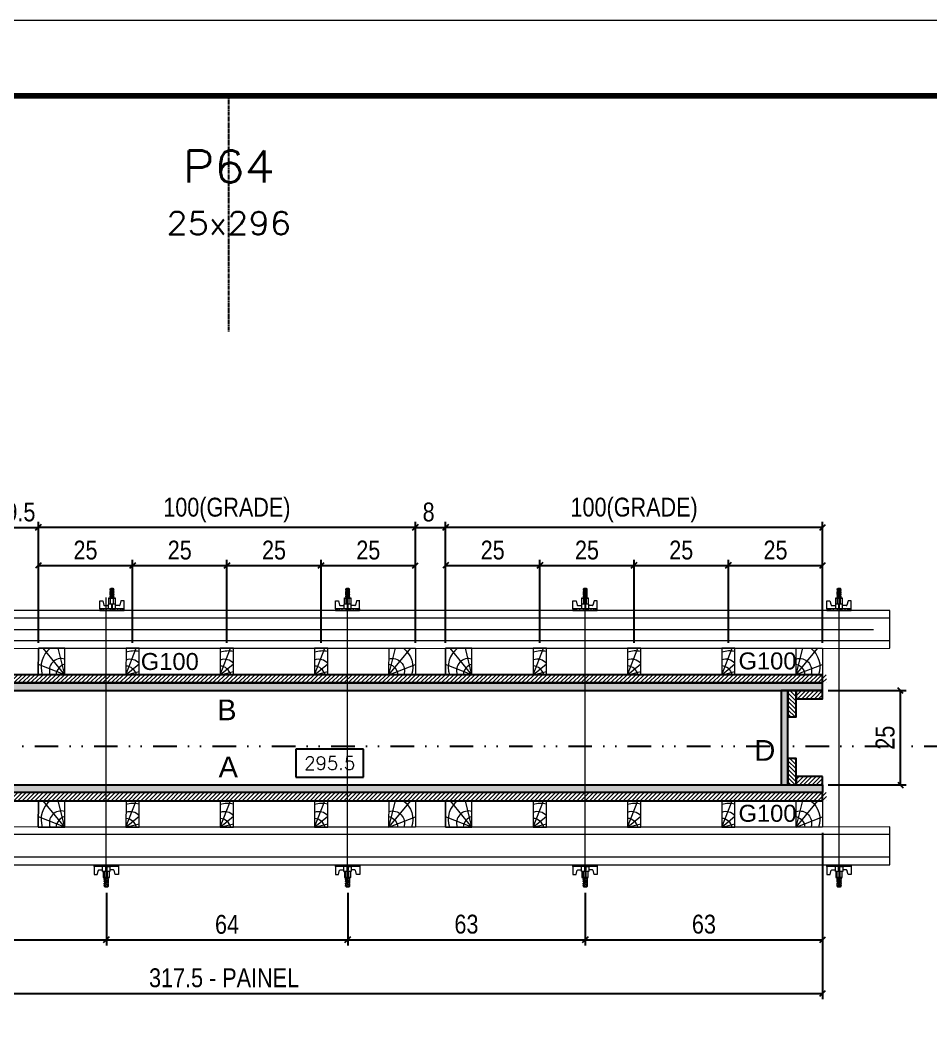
# Model space of a CAD drawing. Header units: millimetres. Extents: x 13777 to 27878, y -21631 to 6985.
# Drawn here: x 19525 to 20008, y 1849 to 2390 of the extents above; entities that cross this region are included whole.
import ezdxf
from ezdxf.enums import TextEntityAlignment as Align

# ---------------------------------------------------------------- set-up
doc = ezdxf.new("R2010")
doc.units = ezdxf.units.MM
for name, pattern in [('DASHED', [0.75, 0.5, -0.25]), ('DIVIDE2', [0.625, 0.25, -0.125, 0, -0.125, 0, -0.125]), ('HIDDEN', [0.375, 0.25, -0.125])]:
    doc.linetypes.add(name, pattern=pattern)
for name, color, linetype in [('CHAPA', 1, 'Continuous'), ('COTA', 241, 'Continuous'), ('Nível', 160, 'Continuous'), ('SARRAFO', 251, 'Continuous'), ('Texto de Titulo', 7, 'Continuous'), ('Texto Qtd Sarr', 242, 'Continuous'), ('TEXTO_GERAL', 7, 'Continuous')]:
    doc.layers.add(name, color=color, linetype=linetype)
for name, color, linetype, lineweight in [('Folhas', 255, 'Continuous', 9), ('Hachura', 251, 'Continuous', 9), ('Madeira', 126, 'Continuous', 18), ('Perfil Metálico', 224, 'Continuous', 18), ('SARRAFO DE PRESSAO', 251, 'DASHED', 9), ('Texto Seção', 7, 'Continuous', 15)]:
    doc.layers.add(name, color=color, linetype=linetype, lineweight=lineweight)
doc.styles.add('ARIAL', font='arial.ttf')
doc.styles.add('COTA TECNICA 2X', font='techl___.ttf', dxfattribs={"height": 10})
doc.styles.add('ROMANS', font='romans.shx')
doc.styles.add('SANSSERIF', font='sas_____.pfb')
doc.dimstyles.new('SECAO PILAR', dxfattribs={"dimtxt": 10, "dimasz": 3, "dimexe": 3, "dimexo": 3, "dimgap": 3, "dimtad": 1, "dimdec": 1, "dimlfac": 0.5, "dimzin": 12, "dimdsep": 46, "dimtxsty": 'COTA TECNICA 2X', "dimblk1": 'OBLIQUE', "dimblk2": 'OBLIQUE', "dimsah": 1, "dimcen": 0.9, "dimclrd": 256, "dimclre": 256, "dimclrt": 256, "dimadec": 1, "dimazin": 3, "dimtfac": 1, "dimtdec": 1, "dimtmove": 0, "dimatfit": 3, "dimfxl": 1, "dimtolj": 1, "dimtzin": 12, "dimarcsym": 0})
doc.dimstyles.new('SECÇÃO 2', dxfattribs={"dimtxt": 7, "dimasz": 6, "dimexe": 0.18, "dimexo": 2, "dimgap": -4, "dimtad": 3, "dimdec": 1, "dimlfac": 0.5, "dimzin": 12, "dimdsep": 46, "dimtxsty": 'ROMANS', "dimblk": 'ARCHTICK', "dimcen": 0.09, "dimse1": 1, "dimse2": 1, "dimsd1": 1, "dimsd2": 1, "dimclrd": 180, "dimclre": 5, "dimclrt": 1, "dimadec": 0, "dimazin": 3, "dimtfac": 1, "dimtdec": 1, "dimtofl": 0, "dimtmove": 0, "dimatfit": 3, "dimldrblk": 'ARCHTICK', "dimfxl": 1, "dimtolj": 1, "dimtzin": 0, "dimarcsym": 0})

# ---------------------------------------------------------------- blocks, each defined once
blk = doc.blocks.new('9999999999')
at = {"layer": 'Folhas'}
blk.add_lwpolyline([(98138.98, 34190.21), (99623.98, 34190.21), (99623.98, 35240.21), (98138.98, 35240.21)], close=True, dxfattribs=at)
at = {"layer": 'Folhas', "color": 30, "const_width": 3}
blk.add_lwpolyline([(98213.98, 34230.21), (99583.98, 34230.21), (99583.98, 35200.21), (98213.98, 35200.21)], close=True, dxfattribs=at)
blk = doc.blocks.new('*D513')
at = {"layer": 'COTA', "color": 180, "lineweight": -2, "transparency": 16777216}
for p, q in [((19706.94, 2004.17), (19670.94, 2004.17)), ((19670.94, 2004.17), (19670.94, 1989.17)), ((19706.94, 1989.17), (19706.94, 2004.17)), ((19670.94, 1989.17), (19706.94, 1989.17))]:
    blk.add_line(p, q, dxfattribs=at)
at = {"layer": 'Defpoints', "color": 0, "transparency": 16777216}
for p in [(19337.39, 1985.17), (19928.39, 1985.17), (19928.39, 1985.17)]:
    blk.add_point(p, dxfattribs=at)
at = {"layer": 'COTA', "color": 1, "transparency": 16777216, "insert": (19688.94, 1996.67), "char_height": 7, "attachment_point": 5, "style": 'ROMANS'}
blk.add_mtext('\\A1;295.5', dxfattribs=at)
blk = doc.blocks.new('_ArchTick')
at = {"color": 0, "linetype": 'ByBlock', "const_width": 0.15}
blk.add_lwpolyline([(-0.5, -0.5), (0.5, 0.5)], dxfattribs=at)
blk = doc.blocks.new('_Oblique')
at = {"color": 0, "linetype": 'ByBlock', "lineweight": -2}
blk.add_line((-0.5, -0.5), (0.5, 0.5), dxfattribs=at)
blk = doc.blocks.new('*D514')
at = {"layer": 'COTA', "lineweight": -2, "transparency": 16777216}
for p, q in [((19315.39, 1959.78), (19315.39, 1871.61)), ((19950.39, 1959.82), (19950.39, 1871.61)), ((19315.39, 1874.61), (19950.39, 1874.61))]:
    blk.add_line(p, q, dxfattribs=at)
at = {"layer": 'Defpoints', "color": 0, "transparency": 16777216}
for p in [(19315.39, 1962.78), (19950.39, 1962.82), (19950.39, 1874.61)]:
    blk.add_point(p, dxfattribs=at)
at = {"layer": 'COTA', "lineweight": -2, "transparency": 16777216, "xscale": 3, "yscale": 3, "zscale": 3, "rotation": 180}
blk.add_blockref('_Oblique', (19315.39, 1874.61), dxfattribs=at)
at = {"layer": 'COTA', "lineweight": -2, "transparency": 16777216, "xscale": 3, "yscale": 3, "zscale": 3}
blk.add_blockref('_Oblique', (19950.39, 1874.61), dxfattribs=at)
at = {"layer": 'COTA', "transparency": 16777216, "insert": (19632.89, 1882.83), "char_height": 10, "attachment_point": 5, "style": 'COTA TECNICA 2X'}
blk.add_mtext('\\A1;317.5 - PAINEL', dxfattribs=at)
blk = doc.blocks.new('*D516')
at = {"layer": 'COTA', "lineweight": -2, "transparency": 16777216}
for p, q in [((19950.39, 1959.77), (19950.39, 1900.04)), ((19824.46, 1928), (19824.46, 1900.04)), ((19824.46, 1903.04), (19950.39, 1903.04))]:
    blk.add_line(p, q, dxfattribs=at)
at = {"layer": 'Defpoints', "color": 0, "transparency": 16777216}
for p in [(19950.39, 1962.77), (19824.46, 1931), (19950.39, 1903.04)]:
    blk.add_point(p, dxfattribs=at)
at = {"layer": 'COTA', "lineweight": -2, "transparency": 16777216, "xscale": 3, "yscale": 3, "zscale": 3, "rotation": 180}
blk.add_blockref('_Oblique', (19824.46, 1903.04), dxfattribs=at)
at = {"layer": 'COTA', "lineweight": -2, "transparency": 16777216, "xscale": 3, "yscale": 3, "zscale": 3}
blk.add_blockref('_Oblique', (19950.39, 1903.04), dxfattribs=at)
at = {"layer": 'COTA', "transparency": 16777216, "insert": (19887.42, 1911.26), "char_height": 10, "attachment_point": 5, "style": 'COTA TECNICA 2X'}
blk.add_mtext('\\A1;63', dxfattribs=at)
blk = doc.blocks.new('*D546')
at = {"layer": 'COTA', "lineweight": -2, "transparency": 16777216}
for p, q in [((19953.39, 2035.17), (19994.69, 2035.17)), ((19991.69, 1985.17), (19991.69, 2035.17)), ((19953.39, 1985.17), (19994.69, 1985.17))]:
    blk.add_line(p, q, dxfattribs=at)
at = {"layer": 'Defpoints', "color": 0, "transparency": 16777216}
for p in [(19950.39, 2035.17), (19991.69, 2035.17), (19950.39, 1985.17)]:
    blk.add_point(p, dxfattribs=at)
at = {"layer": 'COTA', "lineweight": -2, "transparency": 16777216, "xscale": 3, "yscale": 3, "zscale": 3}
for p, rotation in [((19991.69, 2035.17), 90), ((19991.69, 1985.17), 270)]:
    blk.add_blockref('_Oblique', p, dxfattribs=dict(at, rotation=rotation))
at = {"layer": 'COTA', "transparency": 16777216, "insert": (19983.58, 2010.17), "char_height": 10, "attachment_point": 5, "rotation": 90, "style": 'COTA TECNICA 2X'}
blk.add_mtext('\\A1;25', dxfattribs=at)
blk = doc.blocks.new('C')
at = {"layer": 'Hachura', "color": 0}
for p, q in [((0, 3.22), (0, -3.22)), ((0.45, 3.22), (0, 3.22)), ((0.46, 3.16), (0, 3.16)), ((0.46, 3.05), (0, 3.05)), ((0.46, 2.88), (0, 2.88)), ((0, 2.75), (0, -1.16)), ((0.45, -3.23), (0.45, 3.22)), ((0.45, 3.22), (2.58, 3.22)), ((2.58, 3.22), (2.58, 2.39)), ((0.46, 2.65), (0, 2.65)), ((0.46, 2.23), (0, 2.23)), ((0.46, 1.51), (0, 1.51)), ((0.39, 0.49), (0.17, 0.49)), ((1.74, 0.97), (0.45, 0.97)), ((1.45, 0.1), (0.45, 0.1)), ((1.35, 1.94), (1.35, 0.96)), ((2.58, 2.39), (1.47, 2.09)), ((1.74, -0.97), (1.74, 0.97)), ((1.74, 0.97), (1.74, 0.84)), ((1.74, 0.97), (1.74, 0.84)), ((1.74, 0.84), (3.35, 0.84)), ((3.35, 0.45), (1.74, 0.45)), ((3.32, 0.84), (3.32, -0.84)), ((3.35, 0.84), (3.35, -0.84)), ((3.68, 0.45), (3.35, 0.45)), ((3.84, -0.52), (3.35, 0.45)), ((3.35, 0.06), (3.67, -0.57)), ((3.68, 0.45), (4.16, -0.52)), ((3.72, 0.5), (4.25, -0.57)), ((4.37, -0.55), (3.83, 0.53)), ((4.15, 0.45), (3.93, 0.45)), ((4.42, -0.52), (3.93, 0.45)), ((4.15, 0.45), (4.26, 0.45)), ((4.26, 0.45), (4.74, -0.52)), ((4.3, 0.5), (4.83, -0.57)), ((4.95, -0.55), (4.41, 0.53)), ((4.51, 0.45), (4.84, 0.45)), ((5, -0.52), (4.51, 0.45)), ((4.84, 0.45), (5.32, -0.52)), ((4.88, 0.5), (5.41, -0.57)), ((5.53, -0.55), (4.99, 0.53)), ((5.58, -0.52), (5.09, 0.45)), ((5.42, 0.45), (5.09, 0.45)), ((5.58, -0.52), (5.09, 0.45)), ((5.42, 0.45), (5.74, -0.19)), ((5.46, 0.5), (5.74, -0.07)), ((5.74, 0.19), (5.57, 0.53)), ((5.74, 0.32), (5.68, 0.45)), ((5.68, 0.45), (5.74, 0.45)), ((5.74, 0.45), (5.9, 0.29)), ((5.74, 0.45), (5.74, -0.52)), ((5.9, -0.36), (5.9, 0.29)), ((0.45, 0), (0, 0)), ((0.46, -1.52), (0, -1.52)), ((0.46, -2.23), (0, -2.23)), ((0.46, -2.65), (0, -2.65)), ((0.08, -0.48), (0.29, -0.48)), ((0.29, -0.48), (0.4, -0.48)), ((0.45, 0), (0.45, -0.97)), ((0.45, -0.16), (1.45, -0.16)), ((0.45, -0.65), (0.45, -0.32)), ((0.45, -3.23), (0.45, -0.65)), ((0.45, -0.97), (1.74, -0.97)), ((1.35, -1.94), (1.35, -0.97)), ((2.58, -2.39), (1.47, -2.1)), ((3.35, -0.32), (1.74, -0.32)), ((3.35, -0.84), (1.74, -0.84)), ((2.58, -3.23), (2.58, -2.39)), ((3.35, -0.07), (3.58, -0.52)), ((3.35, -0.52), (3.58, -0.52)), ((3.84, -0.52), (4.16, -0.52)), ((4.42, -0.52), (4.74, -0.52)), ((4.63, -0.52), (4.74, -0.52)), ((5, -0.52), (5.32, -0.52)), ((5.58, -0.52), (5.74, -0.52)), ((5.74, -0.52), (5.9, -0.36)), ((5.74, -0.52), (5.74, -0.52)), ((0.46, -2.88), (0, -2.88)), ((0.46, -3.05), (0, -3.05)), ((0.46, -3.16), (0, -3.16)), ((0, -3.22), (2.57, -3.22))]:
    blk.add_line(p, q, dxfattribs=at)
for centre, radius, start, end in [((1.52, 1.94), 0.161, 104.7436, 180), ((1.44, -0.03), 0.129, 272.695, 87.305), ((3.81, 0.39), 0.143, 25.5688, 154.4312), ((4.39, 0.39), 0.143, 25.5688, 154.4312), ((4.97, 0.39), 0.143, 25.5688, 154.4312), ((5.55, 0.39), 0.143, 25.5688, 154.4312), ((0.17, -0.37), 0.174, 221.744, 317.8592), ((1.52, -1.94), 0.161, 180, 255.2564), ((3.71, -0.4), 0.174, 222.1408, 318.256), ((4.29, -0.4), 0.174, 222.1408, 318.256), ((4.87, -0.4), 0.174, 222.1408, 318.256), ((5.45, -0.4), 0.174, 222.1408, 318.256), ((5.61, -0.4), 0.174, 317.8592, 318.256)]:
    blk.add_arc(centre, radius, start, end, dxfattribs=at)
blk = doc.blocks.new('*D547')
at = {"layer": 'COTA', "lineweight": -2, "transparency": 16777216}
for p, q in [((19443.46, 1928), (19443.46, 1900.04)), ((19570.46, 1928), (19570.46, 1900.04)), ((19443.46, 1903.04), (19570.46, 1903.04))]:
    blk.add_line(p, q, dxfattribs=at)
at = {"layer": 'Defpoints', "color": 0, "transparency": 16777216}
for p in [(19443.46, 1931), (19570.46, 1931), (19570.46, 1903.04)]:
    blk.add_point(p, dxfattribs=at)
at = {"layer": 'COTA', "lineweight": -2, "transparency": 16777216, "xscale": 3, "yscale": 3, "zscale": 3, "rotation": 180}
blk.add_blockref('_Oblique', (19443.46, 1903.04), dxfattribs=at)
at = {"layer": 'COTA', "lineweight": -2, "transparency": 16777216, "xscale": 3, "yscale": 3, "zscale": 3}
blk.add_blockref('_Oblique', (19570.46, 1903.04), dxfattribs=at)
at = {"layer": 'COTA', "transparency": 16777216, "insert": (19506.96, 1911.26), "char_height": 10, "attachment_point": 5, "style": 'COTA TECNICA 2X'}
blk.add_mtext('\\A1;63.5', dxfattribs=at)
blk = doc.blocks.new('PONTALETE')
at = {"layer": 'Madeira'}
for q in [(2.71, 7), (7, 5.76), (7, 1.74)]:
    blk.add_line((0, 0), q, dxfattribs=at)
blk.add_lwpolyline([(0, 0), (7, 0), (7, 7), (0, 7)], close=True, dxfattribs=at)
for centre, radius, start, end in [((2.04, 0.06), 6.23, 37.2818, 109.0913), ((1.09, 0.9), 3.19, 343.603, 109.9847), ((-0.21, -0.78), 3.09, 14.6322, 86.0383)]:
    blk.add_arc(centre, radius, start, end, dxfattribs=at)
blk = doc.blocks.new('MEIO PONTALETE')
at = {"layer": 'Madeira'}
for q in [(2.71, 7), (3.5, 2.88), (3.5, 0.87)]:
    blk.add_line((0, 0), q, dxfattribs=at)
blk.add_lwpolyline([(0, 0), (3.5, 0), (3.5, 7), (0, 7)], close=True, dxfattribs=at)
for centre, radius, start, end in [((2.04, 0.06), 6.23, 76.4499, 109.0913), ((1.09, 0.9), 3.19, 40.9063, 109.9847), ((-0.21, -0.78), 3.09, 14.6322, 86.0383)]:
    blk.add_arc(centre, radius, start, end, dxfattribs=at)
blk = doc.blocks.new('*D522')
at = {"layer": 'COTA', "lineweight": -2, "transparency": 16777216}
for p, q in [((19515.36, 2060.47), (19515.36, 2124.64)), ((19534.39, 2060.57), (19534.39, 2124.64)), ((19515.36, 2121.64), (19534.39, 2121.64))]:
    blk.add_line(p, q, dxfattribs=at)
at = {"layer": 'Defpoints', "color": 0, "transparency": 16777216}
for p in [(19534.39, 2121.64), (19515.36, 2057.47), (19534.39, 2057.57)]:
    blk.add_point(p, dxfattribs=at)
at = {"layer": 'COTA', "lineweight": -2, "transparency": 16777216, "xscale": 3, "yscale": 3, "zscale": 3, "rotation": 180}
blk.add_blockref('_Oblique', (19515.36, 2121.64), dxfattribs=at)
at = {"layer": 'COTA', "lineweight": -2, "transparency": 16777216, "xscale": 3, "yscale": 3, "zscale": 3}
blk.add_blockref('_Oblique', (19534.39, 2121.64), dxfattribs=at)
at = {"layer": 'COTA', "transparency": 16777216, "insert": (19524.88, 2129.78), "char_height": 10, "attachment_point": 5, "style": 'COTA TECNICA 2X'}
blk.add_mtext('\\A1;9.5', dxfattribs=at)
blk = doc.blocks.new('*D523')
at = {"layer": 'COTA', "lineweight": -2, "transparency": 16777216}
for p, q in [((19534.39, 2060.54), (19534.39, 2104.46)), ((19534.39, 2101.46), (19584.39, 2101.46)), ((19584.39, 2060.52), (19584.39, 2104.46))]:
    blk.add_line(p, q, dxfattribs=at)
at = {"layer": 'Defpoints', "color": 0, "transparency": 16777216}
for p in [(19584.39, 2101.46), (19534.39, 2057.54), (19584.39, 2057.52)]:
    blk.add_point(p, dxfattribs=at)
at = {"layer": 'COTA', "lineweight": -2, "transparency": 16777216, "xscale": 3, "yscale": 3, "zscale": 3, "rotation": 180}
blk.add_blockref('_Oblique', (19534.39, 2101.46), dxfattribs=at)
at = {"layer": 'COTA', "lineweight": -2, "transparency": 16777216, "xscale": 3, "yscale": 3, "zscale": 3}
blk.add_blockref('_Oblique', (19584.39, 2101.46), dxfattribs=at)
at = {"layer": 'COTA', "transparency": 16777216, "insert": (19559.39, 2109.57), "char_height": 10, "attachment_point": 5, "style": 'COTA TECNICA 2X'}
blk.add_mtext('\\A1;25', dxfattribs=at)
blk = doc.blocks.new('*D524')
at = {"layer": 'COTA', "lineweight": -2, "transparency": 16777216}
for p, q in [((19534.39, 2060.54), (19534.39, 2124.66)), ((19734.38, 2060.51), (19734.38, 2124.66)), ((19734.38, 2121.66), (19534.39, 2121.66))]:
    blk.add_line(p, q, dxfattribs=at)
at = {"layer": 'Defpoints', "color": 0, "transparency": 16777216}
for p in [(19534.39, 2121.66), (19534.39, 2057.54), (19734.38, 2057.51)]:
    blk.add_point(p, dxfattribs=at)
at = {"layer": 'COTA', "lineweight": -2, "transparency": 16777216, "xscale": 3, "yscale": 3, "zscale": 3, "rotation": 180}
blk.add_blockref('_Oblique', (19534.39, 2121.66), dxfattribs=at)
at = {"layer": 'COTA', "lineweight": -2, "transparency": 16777216, "xscale": 3, "yscale": 3, "zscale": 3}
blk.add_blockref('_Oblique', (19734.38, 2121.66), dxfattribs=at)
at = {"layer": 'COTA', "transparency": 16777216, "insert": (19634.39, 2130.88), "char_height": 10, "attachment_point": 5, "style": 'COTA TECNICA 2X'}
blk.add_mtext('\\A1;100(GRADE)', dxfattribs=at)
blk = doc.blocks.new('*D525')
at = {"layer": 'COTA', "lineweight": -2, "transparency": 16777216}
for p, q in [((19584.39, 2060.52), (19584.39, 2104.46)), ((19584.39, 2101.46), (19634.39, 2101.46)), ((19634.39, 2060.52), (19634.39, 2104.46))]:
    blk.add_line(p, q, dxfattribs=at)
at = {"layer": 'Defpoints', "color": 0, "transparency": 16777216}
for p in [(19634.39, 2101.46), (19584.39, 2057.52), (19634.39, 2057.52)]:
    blk.add_point(p, dxfattribs=at)
at = {"layer": 'COTA', "lineweight": -2, "transparency": 16777216, "xscale": 3, "yscale": 3, "zscale": 3, "rotation": 180}
blk.add_blockref('_Oblique', (19584.39, 2101.46), dxfattribs=at)
at = {"layer": 'COTA', "lineweight": -2, "transparency": 16777216, "xscale": 3, "yscale": 3, "zscale": 3}
blk.add_blockref('_Oblique', (19634.39, 2101.46), dxfattribs=at)
at = {"layer": 'COTA', "transparency": 16777216, "insert": (19609.39, 2109.57), "char_height": 10, "attachment_point": 5, "style": 'COTA TECNICA 2X'}
blk.add_mtext('\\A1;25', dxfattribs=at)
blk = doc.blocks.new('*D526')
at = {"layer": 'COTA', "lineweight": -2, "transparency": 16777216}
for p, q in [((19634.39, 2060.52), (19634.39, 2104.46)), ((19634.39, 2101.46), (19684.39, 2101.46)), ((19684.39, 2060.52), (19684.39, 2104.46))]:
    blk.add_line(p, q, dxfattribs=at)
at = {"layer": 'Defpoints', "color": 0, "transparency": 16777216}
for p in [(19684.39, 2101.46), (19634.39, 2057.52), (19684.39, 2057.52)]:
    blk.add_point(p, dxfattribs=at)
at = {"layer": 'COTA', "lineweight": -2, "transparency": 16777216, "xscale": 3, "yscale": 3, "zscale": 3, "rotation": 180}
blk.add_blockref('_Oblique', (19634.39, 2101.46), dxfattribs=at)
at = {"layer": 'COTA', "lineweight": -2, "transparency": 16777216, "xscale": 3, "yscale": 3, "zscale": 3}
blk.add_blockref('_Oblique', (19684.39, 2101.46), dxfattribs=at)
at = {"layer": 'COTA', "transparency": 16777216, "insert": (19659.39, 2109.57), "char_height": 10, "attachment_point": 5, "style": 'COTA TECNICA 2X'}
blk.add_mtext('\\A1;25', dxfattribs=at)
blk = doc.blocks.new('*D527')
at = {"layer": 'COTA', "lineweight": -2, "transparency": 16777216}
for p, q in [((19684.39, 2060.52), (19684.39, 2104.46)), ((19684.39, 2101.46), (19734.38, 2101.46)), ((19734.38, 2060.52), (19734.38, 2104.46))]:
    blk.add_line(p, q, dxfattribs=at)
at = {"layer": 'Defpoints', "color": 0, "transparency": 16777216}
for p in [(19734.38, 2101.46), (19684.39, 2057.52), (19734.38, 2057.52)]:
    blk.add_point(p, dxfattribs=at)
at = {"layer": 'COTA', "lineweight": -2, "transparency": 16777216, "xscale": 3, "yscale": 3, "zscale": 3, "rotation": 180}
blk.add_blockref('_Oblique', (19684.39, 2101.46), dxfattribs=at)
at = {"layer": 'COTA', "lineweight": -2, "transparency": 16777216, "xscale": 3, "yscale": 3, "zscale": 3}
blk.add_blockref('_Oblique', (19734.38, 2101.46), dxfattribs=at)
at = {"layer": 'COTA', "transparency": 16777216, "insert": (19709.39, 2109.57), "char_height": 10, "attachment_point": 5, "style": 'COTA TECNICA 2X'}
blk.add_mtext('\\A1;25', dxfattribs=at)
blk = doc.blocks.new('*D528')
at = {"layer": 'COTA', "lineweight": -2, "transparency": 16777216}
for p, q in [((19734.38, 2060.49), (19734.38, 2124.66)), ((19750.39, 2060.54), (19750.39, 2124.66)), ((19734.38, 2121.66), (19750.39, 2121.66))]:
    blk.add_line(p, q, dxfattribs=at)
at = {"layer": 'Defpoints', "color": 0, "transparency": 16777216}
for p in [(19750.39, 2121.66), (19734.38, 2057.49), (19750.39, 2057.54)]:
    blk.add_point(p, dxfattribs=at)
at = {"layer": 'COTA', "lineweight": -2, "transparency": 16777216, "xscale": 3, "yscale": 3, "zscale": 3, "rotation": 180}
blk.add_blockref('_Oblique', (19734.38, 2121.66), dxfattribs=at)
at = {"layer": 'COTA', "lineweight": -2, "transparency": 16777216, "xscale": 3, "yscale": 3, "zscale": 3}
blk.add_blockref('_Oblique', (19750.39, 2121.66), dxfattribs=at)
at = {"layer": 'COTA', "transparency": 16777216, "insert": (19741.39, 2129.75), "char_height": 10, "attachment_point": 5, "style": 'COTA TECNICA 2X'}
blk.add_mtext('\\A1;8', dxfattribs=at)
blk = doc.blocks.new('*D529')
at = {"layer": 'COTA', "lineweight": -2, "transparency": 16777216}
for p, q in [((19750.39, 2060.55), (19750.39, 2104.48)), ((19750.39, 2101.48), (19800.39, 2101.48)), ((19800.39, 2060.54), (19800.39, 2104.48))]:
    blk.add_line(p, q, dxfattribs=at)
at = {"layer": 'Defpoints', "color": 0, "transparency": 16777216}
for p in [(19800.39, 2101.48), (19750.39, 2057.55), (19800.39, 2057.54)]:
    blk.add_point(p, dxfattribs=at)
at = {"layer": 'COTA', "lineweight": -2, "transparency": 16777216, "xscale": 3, "yscale": 3, "zscale": 3, "rotation": 180}
blk.add_blockref('_Oblique', (19750.39, 2101.48), dxfattribs=at)
at = {"layer": 'COTA', "lineweight": -2, "transparency": 16777216, "xscale": 3, "yscale": 3, "zscale": 3}
blk.add_blockref('_Oblique', (19800.39, 2101.48), dxfattribs=at)
at = {"layer": 'COTA', "transparency": 16777216, "insert": (19775.39, 2109.59), "char_height": 10, "attachment_point": 5, "style": 'COTA TECNICA 2X'}
blk.add_mtext('\\A1;25', dxfattribs=at)
blk = doc.blocks.new('*D530')
at = {"layer": 'COTA', "lineweight": -2, "transparency": 16777216}
for p, q in [((19750.39, 2060.55), (19750.39, 2124.68)), ((19950.39, 2060.53), (19950.39, 2124.68)), ((19950.39, 2121.68), (19750.39, 2121.68))]:
    blk.add_line(p, q, dxfattribs=at)
at = {"layer": 'Defpoints', "color": 0, "transparency": 16777216}
for p in [(19750.39, 2121.68), (19750.39, 2057.55), (19950.39, 2057.53)]:
    blk.add_point(p, dxfattribs=at)
at = {"layer": 'COTA', "lineweight": -2, "transparency": 16777216, "xscale": 3, "yscale": 3, "zscale": 3, "rotation": 180}
blk.add_blockref('_Oblique', (19750.39, 2121.68), dxfattribs=at)
at = {"layer": 'COTA', "lineweight": -2, "transparency": 16777216, "xscale": 3, "yscale": 3, "zscale": 3}
blk.add_blockref('_Oblique', (19950.39, 2121.68), dxfattribs=at)
at = {"layer": 'COTA', "transparency": 16777216, "insert": (19850.39, 2130.9), "char_height": 10, "attachment_point": 5, "style": 'COTA TECNICA 2X'}
blk.add_mtext('\\A1;100(GRADE)', dxfattribs=at)
blk = doc.blocks.new('*D531')
at = {"layer": 'COTA', "lineweight": -2, "transparency": 16777216}
for p, q in [((19800.39, 2060.54), (19800.39, 2104.48)), ((19800.39, 2101.48), (19850.39, 2101.48)), ((19850.39, 2060.54), (19850.39, 2104.48))]:
    blk.add_line(p, q, dxfattribs=at)
at = {"layer": 'Defpoints', "color": 0, "transparency": 16777216}
for p in [(19850.39, 2101.48), (19800.39, 2057.54), (19850.39, 2057.54)]:
    blk.add_point(p, dxfattribs=at)
at = {"layer": 'COTA', "lineweight": -2, "transparency": 16777216, "xscale": 3, "yscale": 3, "zscale": 3, "rotation": 180}
blk.add_blockref('_Oblique', (19800.39, 2101.48), dxfattribs=at)
at = {"layer": 'COTA', "lineweight": -2, "transparency": 16777216, "xscale": 3, "yscale": 3, "zscale": 3}
blk.add_blockref('_Oblique', (19850.39, 2101.48), dxfattribs=at)
at = {"layer": 'COTA', "transparency": 16777216, "insert": (19825.39, 2109.59), "char_height": 10, "attachment_point": 5, "style": 'COTA TECNICA 2X'}
blk.add_mtext('\\A1;25', dxfattribs=at)
blk = doc.blocks.new('*D532')
at = {"layer": 'COTA', "lineweight": -2, "transparency": 16777216}
for p, q in [((19850.39, 2060.54), (19850.39, 2104.48)), ((19850.39, 2101.48), (19900.39, 2101.48)), ((19900.39, 2060.54), (19900.39, 2104.48))]:
    blk.add_line(p, q, dxfattribs=at)
at = {"layer": 'Defpoints', "color": 0, "transparency": 16777216}
for p in [(19900.39, 2101.48), (19850.39, 2057.54), (19900.39, 2057.54)]:
    blk.add_point(p, dxfattribs=at)
at = {"layer": 'COTA', "lineweight": -2, "transparency": 16777216, "xscale": 3, "yscale": 3, "zscale": 3, "rotation": 180}
blk.add_blockref('_Oblique', (19850.39, 2101.48), dxfattribs=at)
at = {"layer": 'COTA', "lineweight": -2, "transparency": 16777216, "xscale": 3, "yscale": 3, "zscale": 3}
blk.add_blockref('_Oblique', (19900.39, 2101.48), dxfattribs=at)
at = {"layer": 'COTA', "transparency": 16777216, "insert": (19875.39, 2109.59), "char_height": 10, "attachment_point": 5, "style": 'COTA TECNICA 2X'}
blk.add_mtext('\\A1;25', dxfattribs=at)
blk = doc.blocks.new('*D533')
at = {"layer": 'COTA', "lineweight": -2, "transparency": 16777216}
for p, q in [((19900.39, 2060.54), (19900.39, 2104.48)), ((19900.39, 2101.48), (19950.39, 2101.48)), ((19950.39, 2060.54), (19950.39, 2104.48))]:
    blk.add_line(p, q, dxfattribs=at)
at = {"layer": 'Defpoints', "color": 0, "transparency": 16777216}
for p in [(19950.39, 2101.48), (19900.39, 2057.54), (19950.39, 2057.54)]:
    blk.add_point(p, dxfattribs=at)
at = {"layer": 'COTA', "lineweight": -2, "transparency": 16777216, "xscale": 3, "yscale": 3, "zscale": 3, "rotation": 180}
blk.add_blockref('_Oblique', (19900.39, 2101.48), dxfattribs=at)
at = {"layer": 'COTA', "lineweight": -2, "transparency": 16777216, "xscale": 3, "yscale": 3, "zscale": 3}
blk.add_blockref('_Oblique', (19950.39, 2101.48), dxfattribs=at)
at = {"layer": 'COTA', "transparency": 16777216, "insert": (19925.39, 2109.59), "char_height": 10, "attachment_point": 5, "style": 'COTA TECNICA 2X'}
blk.add_mtext('\\A1;25', dxfattribs=at)
blk = doc.blocks.new('*D550')
at = {"layer": 'COTA', "lineweight": -2, "transparency": 16777216}
for p, q in [((19570.46, 1928), (19570.46, 1900.04)), ((19698.46, 1928), (19698.46, 1900.04)), ((19570.46, 1903.04), (19698.46, 1903.04))]:
    blk.add_line(p, q, dxfattribs=at)
at = {"layer": 'Defpoints', "color": 0, "transparency": 16777216}
for p in [(19570.46, 1931), (19698.46, 1931), (19698.46, 1903.04)]:
    blk.add_point(p, dxfattribs=at)
at = {"layer": 'COTA', "lineweight": -2, "transparency": 16777216, "xscale": 3, "yscale": 3, "zscale": 3, "rotation": 180}
blk.add_blockref('_Oblique', (19570.46, 1903.04), dxfattribs=at)
at = {"layer": 'COTA', "lineweight": -2, "transparency": 16777216, "xscale": 3, "yscale": 3, "zscale": 3}
blk.add_blockref('_Oblique', (19698.46, 1903.04), dxfattribs=at)
at = {"layer": 'COTA', "transparency": 16777216, "insert": (19634.46, 1911.14), "char_height": 10, "attachment_point": 5, "style": 'COTA TECNICA 2X'}
blk.add_mtext('\\A1;64', dxfattribs=at)
blk = doc.blocks.new('*D551')
at = {"layer": 'COTA', "lineweight": -2, "transparency": 16777216}
for p, q in [((19698.46, 1928), (19698.46, 1900.04)), ((19824.46, 1928), (19824.46, 1900.04)), ((19698.46, 1903.04), (19824.46, 1903.04))]:
    blk.add_line(p, q, dxfattribs=at)
at = {"layer": 'Defpoints', "color": 0, "transparency": 16777216}
for p in [(19698.46, 1931), (19824.46, 1931), (19824.46, 1903.04)]:
    blk.add_point(p, dxfattribs=at)
at = {"layer": 'COTA', "lineweight": -2, "transparency": 16777216, "xscale": 3, "yscale": 3, "zscale": 3, "rotation": 180}
blk.add_blockref('_Oblique', (19698.46, 1903.04), dxfattribs=at)
at = {"layer": 'COTA', "lineweight": -2, "transparency": 16777216, "xscale": 3, "yscale": 3, "zscale": 3}
blk.add_blockref('_Oblique', (19824.46, 1903.04), dxfattribs=at)
at = {"layer": 'COTA', "transparency": 16777216, "insert": (19761.46, 1911.26), "char_height": 10, "attachment_point": 5, "style": 'COTA TECNICA 2X'}
blk.add_mtext('\\A1;63', dxfattribs=at)
blk = doc.blocks.new('titulo1')
at = {"layer": 'Defpoints', "color": 252, "linetype": 'HIDDEN', "ltscale": 2}
blk.add_line((0, 0), (0, 125), dxfattribs=at)
at = {"layer": 'Defpoints', "style": 'ROMANS', "oblique": 15}
blk.add_attdef('FOLHA', text='', height=10, dxfattribs=at).set_placement((0, 15.58), align=Align.MIDDLE_CENTER)
at = {"layer": 'Texto Qtd Sarr', "color": 3, "style": 'ROMANS', "oblique": 15}
for tag, height, p in [('TITULO', 17, (0, 71.45)), ('SEÇÃO', 12, (0, 41.55))]:
    blk.add_attdef(tag, text='', height=height, dxfattribs=at).set_placement(p, align=Align.MIDDLE_CENTER)

msp = doc.modelspace()

# ---------------------------------------------------------------- hatches: boundary and pattern name
at = {"layer": 'Hachura'}
h = msp.add_hatch(dxfattribs=at)
h.set_pattern_fill('ANSI31', color=256, scale=0.5, angle=180, style=0)
h.set_pattern_definition([(225, (10192.4358, -20885.8333), (1.12253202, -1.12253202), [])])
h.paths.add_polyline_path([(19952.37, 2043.57), (19952.39, 2039.17), (19316.39, 2039.17), (19316.39, 2043.57)])
h = msp.add_hatch(color=256, dxfattribs=at)
h.dxf.hatch_style = 1
h.paths.add_polyline_path([(19950.39, 2035.17), (19950.39, 2039.17), (19315.39, 2039.17), (19315.39, 2035.17)])
h = msp.add_hatch(color=256, dxfattribs=at)
h.dxf.hatch_style = 1
h.paths.add_polyline_path([(19928.39, 1985.17), (19931.99, 1985.17), (19931.99, 2035.17), (19928.39, 2035.17)])
h = msp.add_hatch(dxfattribs=at)
h.set_pattern_fill('ANSI31', color=256, scale=0.5, angle=270, style=0)
h.set_pattern_definition([(315, (42827.7958, -7467.777), (1.12253202, 1.12253202), [])])
h.paths.add_polyline_path([(19936.39, 2021.17), (19931.99, 2021.17), (19931.99, 2035.17), (19936.39, 2035.17)])
h = msp.add_hatch(dxfattribs=at)
h.set_pattern_fill('ANSI31', color=256, scale=0.5, angle=180, style=0)
h.set_pattern_definition([(225, (10812.4358, -20894.2333), (1.12253202, -1.12253202), [])])
h.paths.add_polyline_path([(19950.39, 2035.17), (19950.39, 2030.77), (19936.39, 2030.77), (19936.39, 2035.17)])
h = msp.add_hatch(dxfattribs=at)
h.set_pattern_fill('ANSI31', color=256, scale=0.5, angle=270, style=0)
h.set_pattern_definition([(315, (42827.7958, -7503.777), (1.12253202, 1.12253202), [])])
h.paths.add_polyline_path([(19936.39, 1985.17), (19931.99, 1985.17), (19931.99, 1999.17), (19936.39, 1999.17)])
h = msp.add_hatch(dxfattribs=at)
h.set_pattern_fill('ANSI31', color=256, scale=0.5, angle=180, style=0)
h.set_pattern_definition([(225, (10447.4358, -20906.2333), (1.12253202, -1.12253202), [])])
h.paths.add_polyline_path([(19936.39, 1985.17), (19936.39, 1989.57), (19950.39, 1989.57), (19950.39, 1985.17)])
h = msp.add_hatch(color=256, dxfattribs=at)
h.dxf.hatch_style = 1
h.paths.add_polyline_path([(19950.39, 1985.17), (19950.39, 1981.17), (19315.39, 1981.17), (19315.39, 1985.17)])
h = msp.add_hatch(dxfattribs=at)
h.set_pattern_fill('ANSI31', color=256, scale=0.5, angle=180, style=0)
h.set_pattern_definition([(225, (10192.4358, -20948.2333), (1.12253202, -1.12253202), [])])
h.paths.add_polyline_path([(19952.37, 1981.17), (19952.39, 1976.77), (19316.39, 1976.77), (19316.39, 1981.17)])

# ---------------------------------------------------------------- linework, layer by layer
at = {"layer": 'CHAPA'}
for points in [[(19950.39, 2035.17), (19950.39, 2039.17), (19315.39, 2039.17), (19315.39, 2035.17)], [(19928.39, 1985.17), (19931.99, 1985.17), (19931.99, 2035.17), (19928.39, 2035.17)], [(19950.39, 1985.17), (19950.39, 1981.17), (19315.39, 1981.17), (19315.39, 1985.17)]]:
    msp.add_lwpolyline(points, close=True, dxfattribs=at)
at = {"layer": 'Hachura'}
for p, q in [((19570.39, 1932), (19570.39, 2084.55)), ((19698.39, 1932), (19698.39, 2084.55)), ((19824.39, 1932), (19824.39, 2084.55)), ((19959.08, 1932), (19959.08, 2084.55)), ((19284.9, 2067.58), (19977.42, 2067.6))]:
    msp.add_line(p, q, dxfattribs=at)
at = {"layer": 'Madeira'}
for points in [[(19534.38, 2043.56), (19534.39, 2057.56), (19734.38, 2057.56), (19734.37, 2043.56)], [(19750.38, 2043.58), (19750.39, 2057.58), (19950.39, 2057.57), (19950.37, 2043.57)], [(19534.38, 1962.78), (19534.39, 1976.78), (19734.38, 1976.77), (19734.37, 1962.77)], [(19750.38, 1962.79), (19750.39, 1976.79), (19950.39, 1976.79), (19950.37, 1962.79)]]:
    msp.add_lwpolyline(points, close=True, dxfattribs=at)
at = {"layer": 'Nível', "color": 4, "linetype": 'DIVIDE2', "ltscale": 50}
msp.add_line((13777.11, 2005.71), (21531.15, 2005.71), dxfattribs=at)
at = {"layer": 'Perfil Metálico'}
for p, q in [((19986.11, 2073.52), (19279.67, 2073.52)), ((19986.11, 2061.52), (19279.67, 2061.52)), ((19986.11, 1958.77), (19279.67, 1958.77)), ((19986.11, 1946.77), (19279.67, 1946.77))]:
    msp.add_line(p, q, dxfattribs=at)
for points in [[(19986.11, 2057.58), (19986.11, 2077.58), (19279.67, 2077.52), (19279.67, 2057.52)], [(19279.67, 1962.77), (19279.67, 1942.77), (19986.11, 1942.83), (19986.11, 1962.83)]]:
    msp.add_lwpolyline(points, close=True, dxfattribs=at)
at = {"layer": 'SARRAFO'}
for points in [[(19315.39, 2039.17), (19950.39, 2039.17), (19950.37, 2043.57), (19315.39, 2043.57)], [(19315.39, 2039.17), (19950.39, 2039.17), (19950.37, 2043.57), (19315.39, 2043.57)], [(19931.99, 2035.17), (19931.99, 2021.17), (19936.39, 2021.17), (19936.39, 2035.17)], [(19931.99, 2035.17), (19931.99, 2021.17), (19936.39, 2021.17), (19936.39, 2035.17)], [(19936.39, 2030.77), (19950.39, 2030.77), (19950.39, 2035.17), (19936.39, 2035.17)], [(19936.39, 2030.77), (19950.39, 2030.77), (19950.39, 2035.17), (19936.39, 2035.17)], [(19931.99, 1999.17), (19931.99, 1985.17), (19936.39, 1985.17), (19936.39, 1999.17)], [(19931.99, 1999.17), (19931.99, 1985.17), (19936.39, 1985.17), (19936.39, 1999.17)], [(19950.39, 1989.57), (19936.39, 1989.57), (19936.39, 1985.17), (19950.39, 1985.17)], [(19950.39, 1989.57), (19936.39, 1989.57), (19936.39, 1985.17), (19950.39, 1985.17)], [(19315.39, 1976.77), (19950.39, 1976.77), (19950.37, 1981.17), (19315.39, 1981.17)], [(19315.39, 1976.77), (19950.39, 1976.77), (19950.37, 1981.17), (19315.39, 1981.17)]]:
    msp.add_lwpolyline(points, close=True, dxfattribs=at)

# ---------------------------------------------------------------- block references
at = {"layer": 'Hachura', "linetype": 'Continuous', "yscale": 2, "zscale": 2}
for p, xscale, rotation in [((19573.38, 2077.55), 2, 90.00000000000001), ((19698.38, 2077.55), 2, 90.00000000000001), ((19824.38, 2077.55), 2, 90.00000000000001), ((19959.07, 2077.55), 2, 90.00000000000001), ((19570.39, 1942.8), -2, 90), ((19698.39, 1942.8), -2, 90), ((19824.39, 1942.8), -2, 90), ((19959.08, 1942.8), -2, 90)]:
    msp.add_blockref('C', p, dxfattribs=dict(at, xscale=xscale, rotation=rotation))
at = {"layer": 'Madeira'}
for name, p, xscale, yscale, zscale, rotation in [('PONTALETE', (19548.38, 2043.56), 2, 2, 2, 89.93708930310329), ('MEIO PONTALETE', (19580.88, 2043.56), 1.999999997962732, 1.999999997962732, 1.999999997962732, 359.9370893031033), ('MEIO PONTALETE', (19630.88, 2043.56), 1.999999997962732, 1.999999997962732, 1.999999997962732, 359.9370893031033), ('MEIO PONTALETE', (19680.88, 2043.56), 1.999999997962732, 1.999999997962732, 1.999999997962732, 359.9370893031033), ('PONTALETE', (19720.37, 2043.58), -2, 2, 2, 269.9370893031033), ('PONTALETE', (19764.38, 2043.57), 2, 2, 2, 89.93708930310329), ('MEIO PONTALETE', (19796.88, 2043.58), 1.999999997962732, 1.999999997962732, 1.999999997962732, 359.9370893031033), ('MEIO PONTALETE', (19846.88, 2043.58), 1.999999997962732, 1.999999997962732, 1.999999997962732, 359.9370893031033), ('MEIO PONTALETE', (19896.88, 2043.58), 1.999999997962732, 1.999999997962732, 1.999999997962732, 359.9370893031033), ('PONTALETE', (19936.37, 2043.59), -2, 2, 2, 269.9370893031033), ('PONTALETE', (19548.38, 1962.77), 2, 2, 2, 89.93708930310329), ('MEIO PONTALETE', (19580.88, 1962.78), 1.999999997962732, 1.999999997962732, 1.999999997962732, 359.9370893031033), ('MEIO PONTALETE', (19630.88, 1962.78), 1.999999997962732, 1.999999997962732, 1.999999997962732, 359.9370893031033), ('MEIO PONTALETE', (19680.88, 1962.78), 1.999999997962732, 1.999999997962732, 1.999999997962732, 359.9370893031033), ('PONTALETE', (19720.37, 1962.79), -2, 2, 2, 269.9370893031033), ('PONTALETE', (19764.38, 1962.78), 2, 2, 2, 89.93708930310329), ('MEIO PONTALETE', (19796.88, 1962.79), 1.999999997962732, 1.999999997962732, 1.999999997962732, 359.9370893031033), ('MEIO PONTALETE', (19846.88, 1962.79), 1.999999997962732, 1.999999997962732, 1.999999997962732, 359.9370893031033), ('MEIO PONTALETE', (19896.88, 1962.79), 1.999999997962732, 1.999999997962732, 1.999999997962732, 359.9370893031033), ('PONTALETE', (19936.37, 1962.8), -2, 2, 2, 269.9370893031033)]:
    msp.add_blockref(name, p, dxfattribs=dict(at, xscale=xscale, yscale=yscale, zscale=zscale, rotation=rotation))
at = {"layer": 'SARRAFO DE PRESSAO', "color": 6, "linetype": 'ByBlock'}
msp.add_blockref('9999999999', (-78957.01, -32849.78), dxfattribs=at)
at = {"layer": 'Texto Seção'}
ref = msp.add_blockref('titulo1', (19635.39, 2225.43), dxfattribs=at)
ref.add_attrib('TITULO', 'P64', dxfattribs={"layer": 'Texto de Titulo', "color": 7, "height": 17, "style": 'ROMANS', "width": 1.1}).set_placement((19635.39, 2312.93), align=Align.MIDDLE_CENTER)
ref.add_attrib('SEÇÃO', '25x296', dxfattribs={"layer": 'Texto de Titulo', "color": 7, "height": 12, "style": 'ROMANS', "width": 1.1}).set_placement((19635.39, 2282.93), align=Align.MIDDLE_CENTER)

# ---------------------------------------------------------------- texts
at = {"layer": 'TEXTO_GERAL', "color": 0, "linetype": 'Continuous', "style": 'SANSSERIF'}
for p in [(19588.73, 2050.57), (19905.77, 2050.88), (19905.77, 1970.09)]:
    msp.add_text('G100', height=9, dxfattribs=at).set_placement(p, align=Align.MIDDLE_LEFT)
at = {"layer": 'TEXTO_GERAL', "style": 'ARIAL'}
for s, p in [('B', (19634.39, 2024.92)), ('D', (19919.75, 2003.43)), ('A', (19635.13, 1994.69))]:
    msp.add_text(s, height=11, dxfattribs=at).set_placement(p, align=Align.MIDDLE_CENTER)

# ---------------------------------------------------------------- dimensions: what is measured, and where the dimension line sits
at = {"layer": 'COTA'}
for base, p1, p2, dimstyle, picture, middle in [((19534.39, 2121.64), (19515.36, 2057.47), (19534.39, 2057.57), 'SECAO PILAR', '*D522', (19524.88, 2121.64)), ((19750.39, 2121.66), (19734.38, 2057.49), (19750.39, 2057.54), 'SECAO PILAR', '*D528', (19741.39, 2121.66)), ((19928.39, 1985.17), (19337.39, 1985.17), (19928.39, 1985.17), 'SECÇÃO 2', '*D513', (19688.94, 1985.17))]:
    dim = msp.add_linear_dim(base=base, p1=p1, p2=p2, dimstyle=dimstyle, dxfattribs=at)
    dim.commit()
    dim.dimension.update_dxf_attribs({"geometry": picture, "text_midpoint": middle, "dimtype": 160})
for base, p1, p2, text, picture, middle in [((19534.39, 2121.66), (19734.38, 2057.51), (19534.39, 2057.54), '<>(GRADE)', '*D524', (19634.39, 2130.88)), ((19750.39, 2121.68), (19950.39, 2057.53), (19750.39, 2057.55), '<>(GRADE)', '*D530', (19850.39, 2130.9)), ((19950.39, 1874.61), (19315.39, 1962.78), (19950.39, 1962.82), '<> - PAINEL', '*D514', (19632.89, 1882.83))]:
    dim = msp.add_linear_dim(base=base, p1=p1, p2=p2, text=text, dimstyle='SECAO PILAR', dxfattribs=at)
    dim.commit()
    dim.dimension.update_dxf_attribs({"geometry": picture, "text_midpoint": middle})
for base, p1, p2, picture, middle in [((19584.39, 2101.46), (19534.39, 2057.54), (19584.39, 2057.52), '*D523', (19559.39, 2109.57)), ((19634.39, 2101.46), (19584.39, 2057.52), (19634.39, 2057.52), '*D525', (19609.39, 2109.57)), ((19684.39, 2101.46), (19634.39, 2057.52), (19684.39, 2057.52), '*D526', (19659.39, 2109.57)), ((19734.38, 2101.46), (19684.39, 2057.52), (19734.38, 2057.52), '*D527', (19709.39, 2109.57)), ((19800.39, 2101.48), (19750.39, 2057.55), (19800.39, 2057.54), '*D529', (19775.39, 2109.59)), ((19850.39, 2101.48), (19800.39, 2057.54), (19850.39, 2057.54), '*D531', (19825.39, 2109.59)), ((19900.39, 2101.48), (19850.39, 2057.54), (19900.39, 2057.54), '*D532', (19875.39, 2109.59)), ((19950.39, 2101.48), (19900.39, 2057.54), (19950.39, 2057.54), '*D533', (19925.39, 2109.59)), ((19950.39, 1903.04), (19824.46, 1931), (19950.39, 1962.77), '*D516', (19887.42, 1911.26)), ((19570.46, 1903.04), (19443.46, 1931), (19570.46, 1931), '*D547', (19506.96, 1911.26)), ((19698.46, 1903.04), (19570.46, 1931), (19698.46, 1931), '*D550', (19634.46, 1911.14)), ((19824.46, 1903.04), (19698.46, 1931), (19824.46, 1931), '*D551', (19761.46, 1911.26))]:
    dim = msp.add_linear_dim(base=base, p1=p1, p2=p2, dimstyle='SECAO PILAR', dxfattribs=at)
    dim.commit()
    dim.dimension.update_dxf_attribs({"geometry": picture, "text_midpoint": middle})
dim = msp.add_linear_dim(base=(19991.69, 2035.17), p1=(19950.39, 1985.17), p2=(19950.39, 2035.17), angle=90, dimstyle='SECAO PILAR', dxfattribs=at)
dim.commit()
dim.dimension.update_dxf_attribs({"geometry": '*D546', "text_midpoint": (19983.58, 2010.17)})

doc.saveas('drawing.dxf')
